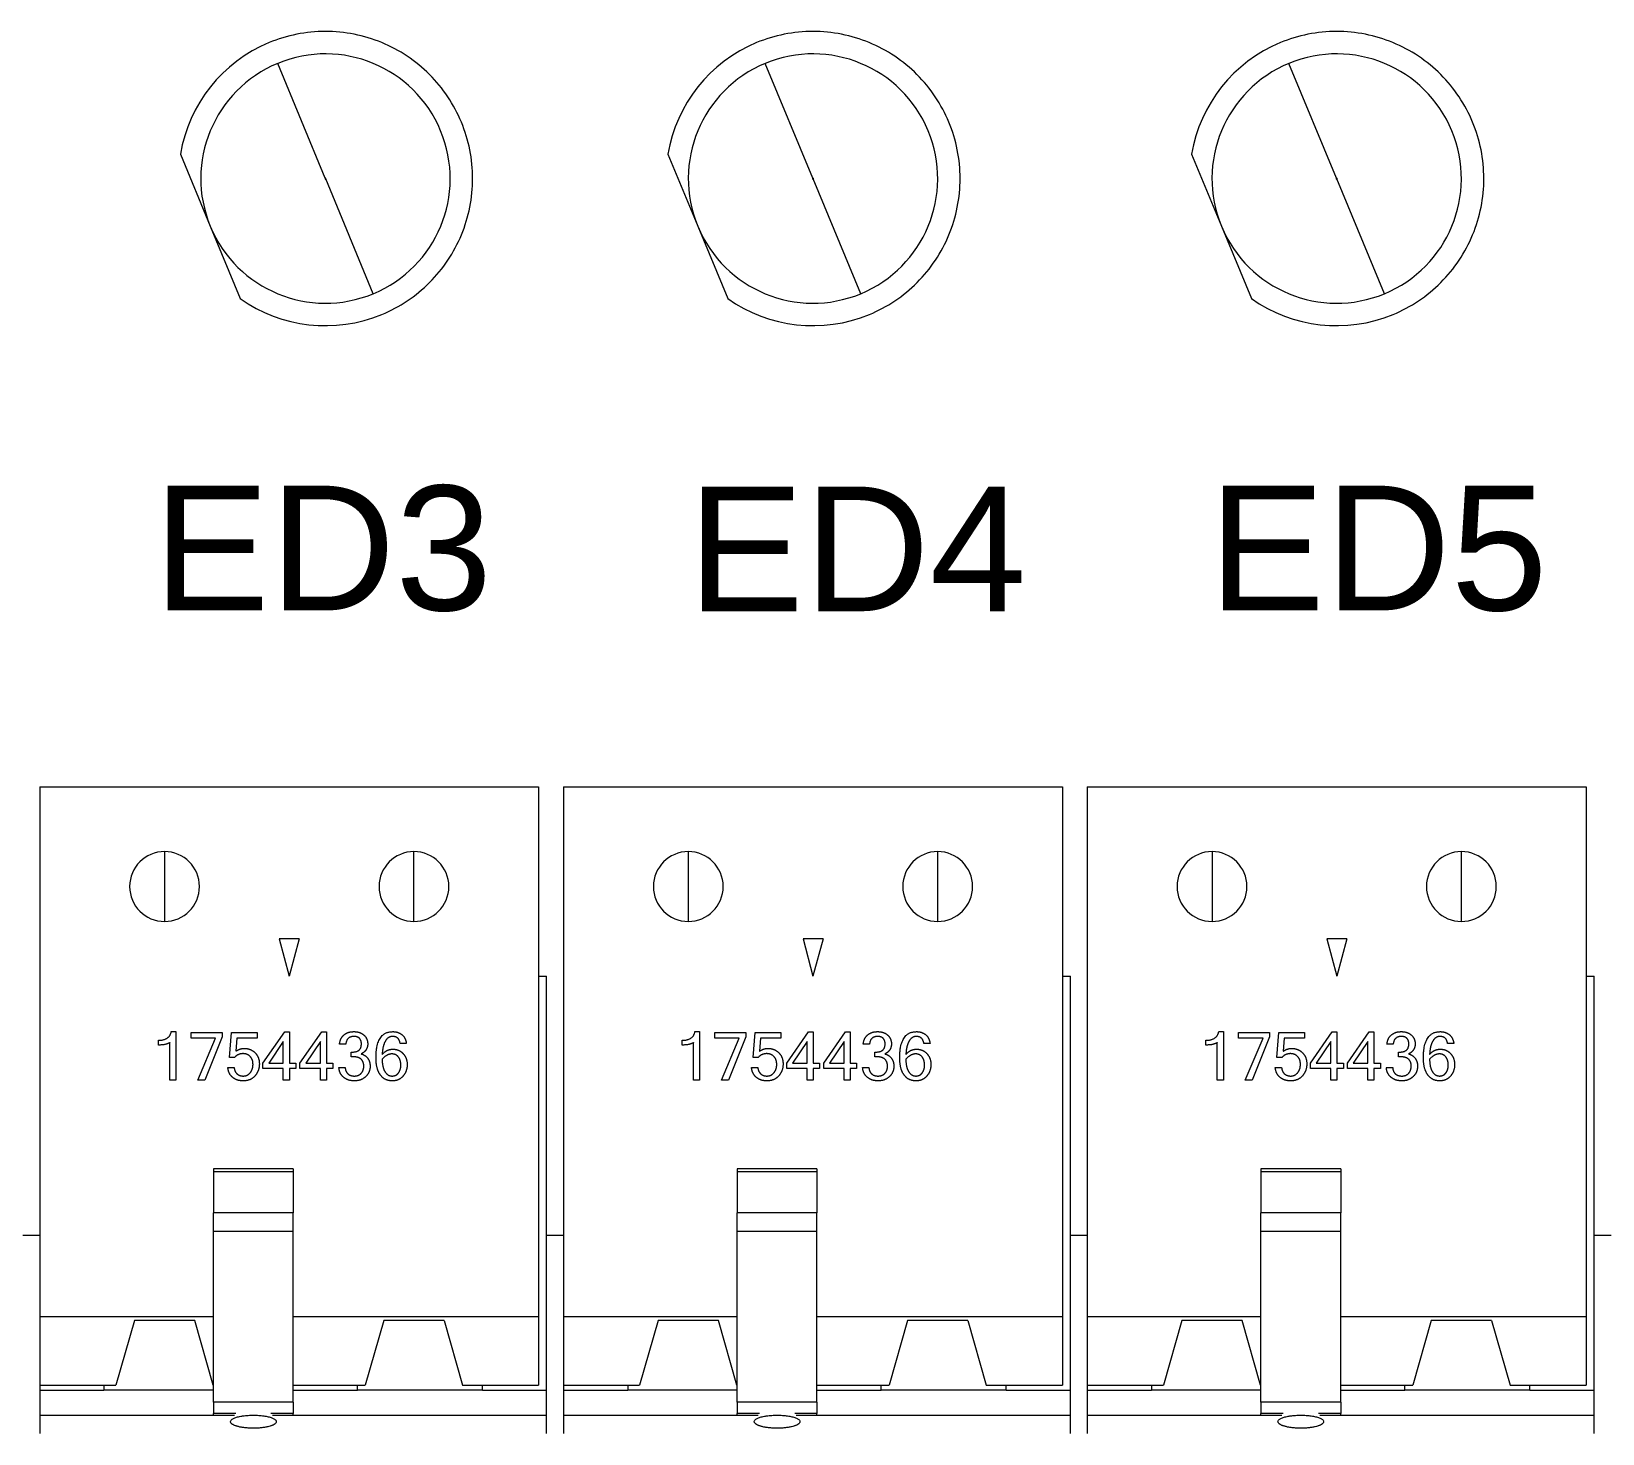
# Model space of a CAD drawing. Header units: millimetres. Extents: x -118 to 1430, y 370 to 641.
# Drawn here: x 1323.87 to 1355.37, y 463 to 491.12 of the extents above; entities that cross this region are included whole.
import ezdxf

# ---------------------------------------------------------------- set-up
doc = ezdxf.new("R2010")
doc.units = ezdxf.units.MM
doc.layers.add('TANGENT EDGES', color=7, linetype='Continuous', lineweight=0)
doc.layers.add('VISIBLE', color=7, linetype='Continuous', lineweight=0)
doc.styles.get("Standard").update_dxf_attribs({"font": 'arial.ttf'})

msp = doc.modelspace()

# ---------------------------------------------------------------- linework, layer by layer
at = {"layer": 'TANGENT EDGES'}
for p, q in [((1329.766, 488.177), (1328.812, 490.477)), ((1339.541, 488.177), (1338.587, 490.477)), ((1350.041, 488.177), (1349.087, 490.477)), ((1330.728, 485.858), (1329.774, 488.158)), ((1340.502, 485.858), (1339.548, 488.158)), ((1351.002, 485.858), (1350.048, 488.158)), ((1326.544, 474.67), (1326.544, 473.27)), ((1331.544, 473.27), (1331.544, 474.67)), ((1337.044, 474.67), (1337.044, 473.27)), ((1342.044, 473.27), (1342.044, 474.67)), ((1347.544, 474.67), (1347.544, 473.27)), ((1352.544, 473.27), (1352.544, 474.67)), ((1329.124, 468.246), (1327.524, 468.246)), ((1339.624, 468.246), (1338.024, 468.246)), ((1350.124, 468.246), (1348.524, 468.246)), ((1329.124, 467.425), (1327.524, 467.425)), ((1339.624, 467.425), (1338.024, 467.425)), ((1350.124, 467.425), (1348.524, 467.425)), ((1327.972, 463.402), (1327.524, 463.402)), ((1329.124, 463.402), (1328.677, 463.402)), ((1338.472, 463.402), (1338.024, 463.402)), ((1339.624, 463.402), (1339.177, 463.402)), ((1348.972, 463.402), (1348.524, 463.402)), ((1350.124, 463.402), (1349.677, 463.402))]:
    msp.add_line(p, q, dxfattribs=at)
for centre, radius, start, end in [((1329.77, 488.167), 0.01, 112.5227, 292.5227), ((1329.77, 488.167), 0.01, 292.5227, 112.5227), ((1339.544, 488.167), 0.01, 112.5227, 292.5227), ((1339.544, 488.167), 0.01, 292.5227, 112.5227), ((1350.044, 488.167), 0.01, 112.5227, 292.5227), ((1350.044, 488.167), 0.01, 292.5227, 112.5227), ((1326.544, 473.97), 0.7, 90, 270), ((1326.544, 473.97), 0.7, 270, 90), ((1331.544, 473.97), 0.7, 90, 270), ((1331.544, 473.97), 0.7, 270, 90), ((1337.044, 473.97), 0.7, 90, 270), ((1337.044, 473.97), 0.7, 270, 90), ((1342.044, 473.97), 0.7, 90, 270), ((1342.044, 473.97), 0.7, 270, 90), ((1347.544, 473.97), 0.7, 90, 270), ((1347.544, 473.97), 0.7, 270, 90), ((1352.544, 473.97), 0.7, 90, 270), ((1352.544, 473.97), 0.7, 270, 90)]:
    msp.add_arc(centre, radius, start, end, dxfattribs=at)
at = {"layer": 'VISIBLE'}
for p, q in [((1326.861, 488.656), (1327.461, 487.21)), ((1336.635, 488.656), (1337.235, 487.21)), ((1347.135, 488.656), (1347.735, 487.21)), ((1327.461, 487.21), (1328.061, 485.763)), ((1337.235, 487.21), (1337.835, 485.763)), ((1347.735, 487.21), (1348.335, 485.763)), ((1324.044, 475.97), (1324.044, 466.97)), ((1324.044, 475.97), (1334.044, 475.97)), ((1334.044, 475.97), (1334.044, 466.97)), ((1334.544, 475.97), (1334.544, 466.97)), ((1334.544, 475.97), (1344.544, 475.97)), ((1344.544, 475.97), (1344.544, 466.97)), ((1345.044, 475.97), (1345.044, 466.97)), ((1345.044, 475.97), (1355.044, 475.97)), ((1355.044, 475.97), (1355.044, 466.97)), ((1329.245, 472.92), (1328.844, 472.92)), ((1328.844, 472.92), (1329.044, 472.17)), ((1329.245, 472.92), (1329.044, 472.17)), ((1339.745, 472.92), (1339.344, 472.92)), ((1339.344, 472.92), (1339.544, 472.17)), ((1339.745, 472.92), (1339.544, 472.17)), ((1350.245, 472.92), (1349.844, 472.92)), ((1349.844, 472.92), (1350.044, 472.17)), ((1350.245, 472.92), (1350.044, 472.17)), ((1334.044, 472.17), (1334.204, 472.17)), ((1334.204, 463.87), (1334.204, 472.17)), ((1344.544, 472.17), (1344.704, 472.17)), ((1344.704, 463.87), (1344.704, 472.17)), ((1355.044, 472.17), (1355.204, 472.17)), ((1355.204, 463.87), (1355.204, 472.17)), ((1326.678, 471.06), (1326.772, 471.06)), ((1326.772, 471.06), (1326.772, 470.09)), ((1327.078, 470.931), (1327.078, 471.044)), ((1327.078, 471.044), (1327.696, 471.044)), ((1327.567, 470.931), (1327.078, 470.931)), ((1327.211, 470.09), (1327.567, 470.931)), ((1327.696, 470.958), (1327.349, 470.09)), ((1327.696, 471.044), (1327.696, 470.958)), ((1327.846, 470.54), (1327.887, 471.044)), ((1327.887, 471.044), (1328.398, 471.044)), ((1327.992, 470.931), (1327.971, 470.666)), ((1328.398, 470.931), (1327.992, 470.931)), ((1328.398, 471.044), (1328.398, 470.931)), ((1328.517, 470.426), (1328.952, 471.056)), ((1328.952, 471.056), (1329.048, 471.056)), ((1329.048, 471.056), (1329.048, 470.426)), ((1329.259, 470.426), (1329.694, 471.056)), ((1329.694, 471.056), (1329.79, 471.056)), ((1329.79, 471.056), (1329.79, 470.426)), ((1337.178, 471.06), (1337.272, 471.06)), ((1337.272, 471.06), (1337.272, 470.09)), ((1337.578, 470.931), (1337.578, 471.044)), ((1337.578, 471.044), (1338.196, 471.044)), ((1338.067, 470.931), (1337.578, 470.931)), ((1337.711, 470.09), (1338.067, 470.931)), ((1338.196, 470.958), (1337.849, 470.09)), ((1338.196, 471.044), (1338.196, 470.958)), ((1338.346, 470.54), (1338.387, 471.044)), ((1338.387, 471.044), (1338.898, 471.044)), ((1338.492, 470.931), (1338.471, 470.666)), ((1338.898, 470.931), (1338.492, 470.931)), ((1338.898, 471.044), (1338.898, 470.931)), ((1339.017, 470.426), (1339.452, 471.056)), ((1339.452, 471.056), (1339.548, 471.056)), ((1339.548, 471.056), (1339.548, 470.426)), ((1339.759, 470.426), (1340.194, 471.056)), ((1340.194, 471.056), (1340.29, 471.056)), ((1340.29, 471.056), (1340.29, 470.426)), ((1347.678, 471.06), (1347.772, 471.06)), ((1347.772, 471.06), (1347.772, 470.09)), ((1348.078, 470.931), (1348.078, 471.044)), ((1348.078, 471.044), (1348.696, 471.044)), ((1348.567, 470.931), (1348.078, 470.931)), ((1348.211, 470.09), (1348.567, 470.931)), ((1348.696, 470.958), (1348.349, 470.09)), ((1348.696, 471.044), (1348.696, 470.958)), ((1348.846, 470.54), (1348.887, 471.044)), ((1348.887, 471.044), (1349.398, 471.044)), ((1348.992, 470.931), (1348.971, 470.666)), ((1349.398, 470.931), (1348.992, 470.931)), ((1349.398, 471.044), (1349.398, 470.931)), ((1349.517, 470.426), (1349.952, 471.056)), ((1349.952, 471.056), (1350.048, 471.056)), ((1350.048, 471.056), (1350.048, 470.426)), ((1350.259, 470.426), (1350.694, 471.056)), ((1350.694, 471.056), (1350.79, 471.056)), ((1350.79, 471.056), (1350.79, 470.426)), ((1326.42, 470.791), (1326.42, 470.887)), ((1326.65, 470.09), (1326.65, 470.841)), ((1328.925, 470.863), (1328.632, 470.426)), ((1328.925, 470.426), (1328.925, 470.863)), ((1329.667, 470.863), (1329.374, 470.426)), ((1329.667, 470.426), (1329.667, 470.863)), ((1330.178, 470.812), (1330.052, 470.812)), ((1330.284, 470.555), (1330.284, 470.651)), ((1330.284, 470.651), (1330.311, 470.651)), ((1331.392, 470.823), (1331.266, 470.823)), ((1336.92, 470.791), (1336.92, 470.887)), ((1337.15, 470.09), (1337.15, 470.841)), ((1339.425, 470.863), (1339.132, 470.426)), ((1339.425, 470.426), (1339.425, 470.863)), ((1340.167, 470.863), (1339.874, 470.426)), ((1340.167, 470.426), (1340.167, 470.863)), ((1340.678, 470.812), (1340.552, 470.812)), ((1340.784, 470.555), (1340.784, 470.651)), ((1340.784, 470.651), (1340.811, 470.651)), ((1341.892, 470.823), (1341.766, 470.823)), ((1347.42, 470.791), (1347.42, 470.887)), ((1347.65, 470.09), (1347.65, 470.841)), ((1349.925, 470.863), (1349.632, 470.426)), ((1349.925, 470.426), (1349.925, 470.863)), ((1350.667, 470.863), (1350.374, 470.426)), ((1350.667, 470.426), (1350.667, 470.863)), ((1351.178, 470.812), (1351.052, 470.812)), ((1351.284, 470.555), (1351.284, 470.651)), ((1351.284, 470.651), (1351.311, 470.651)), ((1352.392, 470.823), (1352.266, 470.823)), ((1327.812, 470.34), (1327.939, 470.34)), ((1327.943, 470.54), (1327.846, 470.54)), ((1328.517, 470.318), (1328.517, 470.426)), ((1328.925, 470.318), (1328.517, 470.318)), ((1328.632, 470.426), (1328.925, 470.426)), ((1328.925, 470.09), (1328.925, 470.318)), ((1329.048, 470.426), (1329.177, 470.426)), ((1329.048, 470.318), (1329.048, 470.09)), ((1329.177, 470.318), (1329.048, 470.318)), ((1329.177, 470.426), (1329.177, 470.318)), ((1329.259, 470.318), (1329.259, 470.426)), ((1329.667, 470.318), (1329.259, 470.318)), ((1329.374, 470.426), (1329.667, 470.426)), ((1329.667, 470.09), (1329.667, 470.318)), ((1329.79, 470.426), (1329.919, 470.426)), ((1329.919, 470.318), (1329.79, 470.318)), ((1329.79, 470.318), (1329.79, 470.09)), ((1329.919, 470.426), (1329.919, 470.318)), ((1330.039, 470.342), (1330.166, 470.342)), ((1330.33, 470.555), (1330.284, 470.555)), ((1338.312, 470.34), (1338.439, 470.34)), ((1338.443, 470.54), (1338.346, 470.54)), ((1339.017, 470.318), (1339.017, 470.426)), ((1339.425, 470.318), (1339.017, 470.318)), ((1339.132, 470.426), (1339.425, 470.426)), ((1339.425, 470.09), (1339.425, 470.318)), ((1339.548, 470.426), (1339.677, 470.426)), ((1339.548, 470.318), (1339.548, 470.09)), ((1339.677, 470.318), (1339.548, 470.318)), ((1339.677, 470.426), (1339.677, 470.318)), ((1339.759, 470.318), (1339.759, 470.426)), ((1340.167, 470.318), (1339.759, 470.318)), ((1339.874, 470.426), (1340.167, 470.426)), ((1340.167, 470.09), (1340.167, 470.318)), ((1340.29, 470.426), (1340.419, 470.426)), ((1340.419, 470.318), (1340.29, 470.318)), ((1340.29, 470.318), (1340.29, 470.09)), ((1340.419, 470.426), (1340.419, 470.318)), ((1340.539, 470.342), (1340.666, 470.342)), ((1340.83, 470.555), (1340.784, 470.555)), ((1348.812, 470.34), (1348.939, 470.34)), ((1348.943, 470.54), (1348.846, 470.54)), ((1349.517, 470.318), (1349.517, 470.426)), ((1349.925, 470.318), (1349.517, 470.318)), ((1349.632, 470.426), (1349.925, 470.426)), ((1349.925, 470.09), (1349.925, 470.318)), ((1350.048, 470.426), (1350.177, 470.426)), ((1350.048, 470.318), (1350.048, 470.09)), ((1350.177, 470.318), (1350.048, 470.318)), ((1350.177, 470.426), (1350.177, 470.318)), ((1350.259, 470.318), (1350.259, 470.426)), ((1350.667, 470.318), (1350.259, 470.318)), ((1350.374, 470.426), (1350.667, 470.426)), ((1350.667, 470.09), (1350.667, 470.318)), ((1350.79, 470.426), (1350.919, 470.426)), ((1350.919, 470.318), (1350.79, 470.318)), ((1350.79, 470.318), (1350.79, 470.09)), ((1350.919, 470.426), (1350.919, 470.318)), ((1351.039, 470.342), (1351.166, 470.342)), ((1351.33, 470.555), (1351.284, 470.555)), ((1326.772, 470.09), (1326.65, 470.09)), ((1327.349, 470.09), (1327.211, 470.09)), ((1329.048, 470.09), (1328.925, 470.09)), ((1329.79, 470.09), (1329.667, 470.09)), ((1337.272, 470.09), (1337.15, 470.09)), ((1337.849, 470.09), (1337.711, 470.09)), ((1339.548, 470.09), (1339.425, 470.09)), ((1340.29, 470.09), (1340.167, 470.09)), ((1347.772, 470.09), (1347.65, 470.09)), ((1348.349, 470.09), (1348.211, 470.09)), ((1350.048, 470.09), (1349.925, 470.09)), ((1350.79, 470.09), (1350.667, 470.09)), ((1329.124, 468.31), (1327.524, 468.31)), ((1327.524, 468.31), (1327.524, 468.246)), ((1327.524, 468.246), (1327.524, 467.425)), ((1329.124, 468.31), (1329.124, 468.246)), ((1329.124, 468.246), (1329.124, 467.425)), ((1339.624, 468.31), (1338.024, 468.31)), ((1338.024, 468.31), (1338.024, 468.246)), ((1338.024, 468.246), (1338.024, 467.425)), ((1339.624, 468.31), (1339.624, 468.246)), ((1339.624, 468.246), (1339.624, 467.425)), ((1350.124, 468.31), (1348.524, 468.31)), ((1348.524, 468.31), (1348.524, 468.246)), ((1348.524, 468.246), (1348.524, 467.425)), ((1350.124, 468.31), (1350.124, 468.246)), ((1350.124, 468.246), (1350.124, 467.425)), ((1327.524, 467.055), (1327.524, 467.425)), ((1329.124, 467.055), (1329.124, 467.425)), ((1338.024, 467.055), (1338.024, 467.425)), ((1339.624, 467.055), (1339.624, 467.425)), ((1348.524, 467.055), (1348.524, 467.425)), ((1350.124, 467.055), (1350.124, 467.425)), ((1324.044, 466.97), (1323.704, 466.97)), ((1324.044, 466.97), (1324.044, 465.344)), ((1329.124, 467.055), (1327.524, 467.055)), ((1327.524, 463.627), (1327.524, 467.055)), ((1329.124, 463.627), (1329.124, 467.055)), ((1334.044, 466.97), (1334.044, 465.344)), ((1334.544, 466.97), (1334.204, 466.97)), ((1334.544, 466.97), (1334.544, 465.344)), ((1339.624, 467.055), (1338.024, 467.055)), ((1338.024, 463.627), (1338.024, 467.055)), ((1339.624, 463.627), (1339.624, 467.055)), ((1344.544, 466.97), (1344.544, 465.344)), ((1345.044, 466.97), (1344.704, 466.97)), ((1345.044, 466.97), (1345.044, 465.344)), ((1350.124, 467.055), (1348.524, 467.055)), ((1348.524, 463.627), (1348.524, 467.055)), ((1350.124, 463.627), (1350.124, 467.055)), ((1355.044, 466.97), (1355.044, 465.344)), ((1355.544, 466.97), (1355.204, 466.97)), ((1327.524, 465.344), (1324.044, 465.344)), ((1324.044, 465.344), (1324.044, 463.97)), ((1325.939, 465.27), (1325.569, 463.97)), ((1327.149, 465.27), (1325.939, 465.27)), ((1327.519, 463.97), (1327.149, 465.27)), ((1334.044, 465.344), (1329.124, 465.344)), ((1330.939, 465.27), (1330.569, 463.97)), ((1332.149, 465.27), (1330.939, 465.27)), ((1332.149, 465.27), (1332.519, 463.97)), ((1334.044, 465.344), (1334.044, 463.97)), ((1338.024, 465.344), (1334.544, 465.344)), ((1334.544, 465.344), (1334.544, 463.97)), ((1336.439, 465.27), (1336.069, 463.97)), ((1337.649, 465.27), (1336.439, 465.27)), ((1338.019, 463.97), (1337.649, 465.27)), ((1344.544, 465.344), (1339.624, 465.344)), ((1341.439, 465.27), (1341.069, 463.97)), ((1342.649, 465.27), (1341.439, 465.27)), ((1342.649, 465.27), (1343.019, 463.97)), ((1344.544, 465.344), (1344.544, 463.97)), ((1348.524, 465.344), (1345.044, 465.344)), ((1345.044, 465.344), (1345.044, 463.97)), ((1346.939, 465.27), (1346.569, 463.97)), ((1348.149, 465.27), (1346.939, 465.27)), ((1348.519, 463.97), (1348.149, 465.27)), ((1355.044, 465.344), (1350.124, 465.344)), ((1351.939, 465.27), (1351.569, 463.97)), ((1353.149, 465.27), (1351.939, 465.27)), ((1353.149, 465.27), (1353.519, 463.97)), ((1355.044, 465.344), (1355.044, 463.97)), ((1324.044, 463.97), (1325.569, 463.97)), ((1324.044, 463.97), (1324.044, 463.87)), ((1324.044, 463.87), (1324.044, 463.37)), ((1324.044, 463.87), (1325.329, 463.87)), ((1325.329, 463.97), (1325.329, 463.87)), ((1327.524, 463.87), (1325.329, 463.87)), ((1327.519, 463.97), (1327.524, 463.97)), ((1329.124, 463.97), (1330.569, 463.97)), ((1329.124, 463.87), (1330.409, 463.87)), ((1330.409, 463.87), (1330.409, 463.97)), ((1332.919, 463.87), (1330.409, 463.87)), ((1332.519, 463.97), (1334.044, 463.97)), ((1332.919, 463.87), (1332.919, 463.97)), ((1332.919, 463.87), (1334.204, 463.87)), ((1334.204, 463.37), (1334.204, 463.87)), ((1334.544, 463.97), (1336.069, 463.97)), ((1334.544, 463.97), (1334.544, 463.87)), ((1334.544, 463.87), (1334.544, 463.37)), ((1334.544, 463.87), (1335.829, 463.87)), ((1335.829, 463.97), (1335.829, 463.87)), ((1338.024, 463.87), (1335.829, 463.87)), ((1338.019, 463.97), (1338.024, 463.97)), ((1339.624, 463.97), (1341.069, 463.97)), ((1339.624, 463.87), (1340.909, 463.87)), ((1340.909, 463.87), (1340.909, 463.97)), ((1343.419, 463.87), (1340.909, 463.87)), ((1343.019, 463.97), (1344.544, 463.97)), ((1343.419, 463.87), (1343.419, 463.97)), ((1343.419, 463.87), (1344.704, 463.87)), ((1344.704, 463.37), (1344.704, 463.87)), ((1345.044, 463.97), (1346.569, 463.97)), ((1345.044, 463.97), (1345.044, 463.87)), ((1345.044, 463.87), (1345.044, 463.37)), ((1345.044, 463.87), (1346.329, 463.87)), ((1346.329, 463.97), (1346.329, 463.87)), ((1348.524, 463.87), (1346.329, 463.87)), ((1348.519, 463.97), (1348.524, 463.97)), ((1350.124, 463.97), (1351.569, 463.97)), ((1350.124, 463.87), (1351.409, 463.87)), ((1351.409, 463.87), (1351.409, 463.97)), ((1353.919, 463.87), (1351.409, 463.87)), ((1353.519, 463.97), (1355.044, 463.97)), ((1353.919, 463.87), (1353.919, 463.97)), ((1353.919, 463.87), (1355.204, 463.87)), ((1355.204, 463.37), (1355.204, 463.87)), ((1324.044, 463.37), (1327.943, 463.37)), ((1324.044, 463.37), (1324.044, 463)), ((1329.124, 463.627), (1327.524, 463.627)), ((1327.524, 463.627), (1327.524, 463.402)), ((1327.524, 463.37), (1327.524, 463.402)), ((1328.706, 463.37), (1334.204, 463.37)), ((1329.124, 463.627), (1329.124, 463.402)), ((1329.124, 463.37), (1329.124, 463.402)), ((1334.204, 463), (1334.204, 463.37)), ((1334.544, 463.37), (1338.443, 463.37)), ((1334.544, 463.37), (1334.544, 463)), ((1339.624, 463.627), (1338.024, 463.627)), ((1338.024, 463.627), (1338.024, 463.402)), ((1338.024, 463.37), (1338.024, 463.402)), ((1339.206, 463.37), (1344.704, 463.37)), ((1339.624, 463.627), (1339.624, 463.402)), ((1339.624, 463.37), (1339.624, 463.402)), ((1344.704, 463), (1344.704, 463.37)), ((1345.044, 463.37), (1348.943, 463.37)), ((1345.044, 463.37), (1345.044, 463)), ((1350.124, 463.627), (1348.524, 463.627)), ((1348.524, 463.627), (1348.524, 463.402)), ((1348.524, 463.37), (1348.524, 463.402)), ((1349.706, 463.37), (1355.204, 463.37)), ((1350.124, 463.627), (1350.124, 463.402)), ((1350.124, 463.37), (1350.124, 463.402)), ((1355.204, 463), (1355.204, 463.37))]:
    msp.add_line(p, q, dxfattribs=at)
for centre, radius, start, end in [((1329.77, 488.167), 2.95, 90.0227, 101.2727), ((1329.77, 488.167), 2.95, 78.7727, 90.0227), ((1339.544, 488.167), 2.95, 90.0227, 101.2727), ((1339.544, 488.167), 2.95, 78.7727, 90.0227), ((1350.044, 488.167), 2.95, 90.0227, 101.2727), ((1350.044, 488.167), 2.95, 78.7727, 90.0227), ((1329.77, 488.167), 2.95, 112.5227, 170.4589), ((1329.77, 488.167), 2.95, 101.2727, 112.5227), ((1329.77, 488.167), 2.95, 56.2727, 78.7727), ((1339.544, 488.167), 2.95, 112.5227, 170.4589), ((1339.544, 488.167), 2.95, 101.2727, 112.5227), ((1339.544, 488.167), 2.95, 56.2727, 78.7727), ((1350.044, 488.167), 2.95, 112.5227, 170.4589), ((1350.044, 488.167), 2.95, 101.2727, 112.5227), ((1350.044, 488.167), 2.95, 56.2727, 78.7727), ((1329.77, 488.167), 2.5, 112.5227, 292.5227), ((1329.77, 488.167), 2.5, 292.5227, 112.5227), ((1329.77, 488.167), 2.95, 45.0227, 56.2727), ((1339.544, 488.167), 2.5, 112.5227, 292.5227), ((1339.544, 488.167), 2.5, 292.5227, 112.5227), ((1339.544, 488.167), 2.95, 45.0227, 56.2727), ((1350.044, 488.167), 2.5, 112.5227, 292.5227), ((1350.044, 488.167), 2.5, 292.5227, 112.5227), ((1350.044, 488.167), 2.95, 45.0227, 56.2727), ((1329.77, 488.167), 2.95, 33.7727, 45.0227), ((1339.544, 488.167), 2.95, 33.7727, 45.0227), ((1350.044, 488.167), 2.95, 33.7727, 45.0227), ((1329.77, 488.167), 2.95, 11.2727, 33.7727), ((1339.544, 488.167), 2.95, 11.2727, 33.7727), ((1350.044, 488.167), 2.95, 11.2727, 33.7727), ((1329.77, 488.167), 2.95, 0.0227, 11.2727), ((1339.544, 488.167), 2.95, 0.0227, 11.2727), ((1350.044, 488.167), 2.95, 0.0227, 11.2727), ((1329.77, 488.167), 2.95, 348.7727, 0.0227), ((1339.544, 488.167), 2.95, 348.7727, 0.0227), ((1350.044, 488.167), 2.95, 348.7727, 0.0227), ((1329.77, 488.167), 2.95, 326.2727, 348.7727), ((1339.544, 488.167), 2.95, 326.2727, 348.7727), ((1350.044, 488.167), 2.95, 326.2727, 348.7727), ((1329.77, 488.167), 2.95, 315.0227, 326.2727), ((1339.544, 488.167), 2.95, 315.0227, 326.2727), ((1350.044, 488.167), 2.95, 315.0227, 326.2727), ((1329.77, 488.167), 2.95, 303.7727, 315.0227), ((1339.544, 488.167), 2.95, 303.7727, 315.0227), ((1350.044, 488.167), 2.95, 303.7727, 315.0227), ((1329.77, 488.167), 2.95, 234.5865, 292.5227), ((1339.544, 488.167), 2.95, 234.5865, 292.5227), ((1350.044, 488.167), 2.95, 234.5865, 292.5227), ((1329.77, 488.167), 2.95, 292.5227, 303.7727), ((1339.544, 488.167), 2.95, 292.5227, 303.7727), ((1350.044, 488.167), 2.95, 292.5227, 303.7727)]:
    msp.add_arc(centre, radius, start, end, dxfattribs=at)
for points in [[(1326.42, 470.887), (1326.645, 470.887), (1326.678, 471.06)], [(1330.052, 470.812), (1330.065, 470.933), (1330.144, 470.997)], [(1330.144, 470.997), (1330.223, 471.06), (1330.338, 471.06)], [(1330.341, 470.964), (1330.195, 470.964), (1330.178, 470.812)], [(1330.338, 471.06), (1330.466, 471.06), (1330.541, 470.991)], [(1330.451, 470.926), (1330.412, 470.964), (1330.341, 470.964)], [(1330.49, 470.815), (1330.49, 470.887), (1330.451, 470.926)], [(1330.541, 470.991), (1330.617, 470.922), (1330.617, 470.812)], [(1330.783, 470.536), (1330.783, 471.06), (1331.12, 471.06)], [(1331.113, 470.964), (1331.025, 470.964), (1330.971, 470.871)], [(1331.266, 470.823), (1331.249, 470.964), (1331.113, 470.964)], [(1331.12, 471.06), (1331.227, 471.06), (1331.301, 471)], [(1331.301, 471), (1331.376, 470.941), (1331.392, 470.823)], [(1336.92, 470.887), (1337.145, 470.887), (1337.178, 471.06)], [(1340.552, 470.812), (1340.565, 470.933), (1340.644, 470.997)], [(1340.644, 470.997), (1340.723, 471.06), (1340.838, 471.06)], [(1340.841, 470.964), (1340.695, 470.964), (1340.678, 470.812)], [(1340.838, 471.06), (1340.966, 471.06), (1341.041, 470.991)], [(1340.951, 470.926), (1340.912, 470.964), (1340.841, 470.964)], [(1340.99, 470.815), (1340.99, 470.887), (1340.951, 470.926)], [(1341.041, 470.991), (1341.117, 470.922), (1341.117, 470.812)], [(1341.283, 470.536), (1341.283, 471.06), (1341.62, 471.06)], [(1341.613, 470.964), (1341.525, 470.964), (1341.471, 470.871)], [(1341.766, 470.823), (1341.749, 470.964), (1341.613, 470.964)], [(1341.62, 471.06), (1341.727, 471.06), (1341.801, 471)], [(1341.801, 471), (1341.876, 470.941), (1341.892, 470.823)], [(1347.42, 470.887), (1347.645, 470.887), (1347.678, 471.06)], [(1351.052, 470.812), (1351.065, 470.933), (1351.144, 470.997)], [(1351.144, 470.997), (1351.223, 471.06), (1351.338, 471.06)], [(1351.341, 470.964), (1351.195, 470.964), (1351.178, 470.812)], [(1351.338, 471.06), (1351.466, 471.06), (1351.541, 470.991)], [(1351.451, 470.926), (1351.412, 470.964), (1351.341, 470.964)], [(1351.49, 470.815), (1351.49, 470.887), (1351.451, 470.926)], [(1351.541, 470.991), (1351.617, 470.922), (1351.617, 470.812)], [(1351.783, 470.536), (1351.783, 471.06), (1352.12, 471.06)], [(1352.113, 470.964), (1352.025, 470.964), (1351.971, 470.871)], [(1352.266, 470.823), (1352.249, 470.964), (1352.113, 470.964)], [(1352.12, 471.06), (1352.227, 471.06), (1352.301, 471)], [(1352.301, 471), (1352.376, 470.941), (1352.392, 470.823)], [(1326.65, 470.841), (1326.576, 470.791), (1326.42, 470.791)], [(1328.116, 470.619), (1328.014, 470.619), (1327.943, 470.54)], [(1327.971, 470.666), (1328.041, 470.723), (1328.148, 470.723)], [(1328.261, 470.561), (1328.205, 470.619), (1328.116, 470.619)], [(1328.148, 470.723), (1328.267, 470.723), (1328.356, 470.639)], [(1328.356, 470.639), (1328.444, 470.554), (1328.444, 470.414)], [(1330.311, 470.651), (1330.49, 470.651), (1330.49, 470.815)], [(1330.584, 470.697), (1330.551, 470.642), (1330.483, 470.614)], [(1330.483, 470.614), (1330.571, 470.591), (1330.618, 470.525)], [(1330.617, 470.812), (1330.617, 470.751), (1330.584, 470.697)], [(1331.103, 470.613), (1331.002, 470.613), (1330.906, 470.51)], [(1330.971, 470.871), (1330.916, 470.779), (1330.907, 470.605)], [(1330.907, 470.605), (1331.001, 470.708), (1331.123, 470.708)], [(1331.233, 470.551), (1331.184, 470.613), (1331.103, 470.613)], [(1331.123, 470.708), (1331.244, 470.708), (1331.326, 470.621)], [(1331.326, 470.621), (1331.408, 470.534), (1331.408, 470.4)], [(1337.15, 470.841), (1337.076, 470.791), (1336.92, 470.791)], [(1338.616, 470.619), (1338.514, 470.619), (1338.443, 470.54)], [(1338.471, 470.666), (1338.541, 470.723), (1338.648, 470.723)], [(1338.761, 470.561), (1338.705, 470.619), (1338.616, 470.619)], [(1338.648, 470.723), (1338.767, 470.723), (1338.856, 470.639)], [(1338.856, 470.639), (1338.944, 470.554), (1338.944, 470.414)], [(1340.811, 470.651), (1340.99, 470.651), (1340.99, 470.815)], [(1341.084, 470.697), (1341.051, 470.642), (1340.983, 470.614)], [(1340.983, 470.614), (1341.071, 470.591), (1341.118, 470.525)], [(1341.117, 470.812), (1341.117, 470.751), (1341.084, 470.697)], [(1341.603, 470.613), (1341.502, 470.613), (1341.406, 470.51)], [(1341.471, 470.871), (1341.416, 470.779), (1341.407, 470.605)], [(1341.407, 470.605), (1341.501, 470.708), (1341.623, 470.708)], [(1341.733, 470.551), (1341.684, 470.613), (1341.603, 470.613)], [(1341.623, 470.708), (1341.744, 470.708), (1341.826, 470.621)], [(1341.826, 470.621), (1341.908, 470.534), (1341.908, 470.4)], [(1347.65, 470.841), (1347.576, 470.791), (1347.42, 470.791)], [(1349.116, 470.619), (1349.014, 470.619), (1348.943, 470.54)], [(1348.971, 470.666), (1349.041, 470.723), (1349.148, 470.723)], [(1349.261, 470.561), (1349.205, 470.619), (1349.116, 470.619)], [(1349.148, 470.723), (1349.267, 470.723), (1349.356, 470.639)], [(1349.356, 470.639), (1349.444, 470.554), (1349.444, 470.414)], [(1351.311, 470.651), (1351.49, 470.651), (1351.49, 470.815)], [(1351.584, 470.697), (1351.551, 470.642), (1351.483, 470.614)], [(1351.483, 470.614), (1351.571, 470.591), (1351.618, 470.525)], [(1351.617, 470.812), (1351.617, 470.751), (1351.584, 470.697)], [(1352.103, 470.613), (1352.002, 470.613), (1351.906, 470.51)], [(1351.971, 470.871), (1351.916, 470.779), (1351.907, 470.605)], [(1351.907, 470.605), (1352.001, 470.708), (1352.123, 470.708)], [(1352.233, 470.551), (1352.184, 470.613), (1352.103, 470.613)], [(1352.123, 470.708), (1352.244, 470.708), (1352.326, 470.621)], [(1352.326, 470.621), (1352.408, 470.534), (1352.408, 470.4)], [(1327.912, 470.14), (1327.826, 470.207), (1327.812, 470.34)], [(1327.939, 470.34), (1327.949, 470.254), (1327.999, 470.212)], [(1328.317, 470.403), (1328.317, 470.503), (1328.261, 470.561)], [(1328.262, 470.237), (1328.317, 470.304), (1328.317, 470.403)], [(1328.444, 470.414), (1328.444, 470.267), (1328.355, 470.17)], [(1330.131, 470.147), (1330.046, 470.22), (1330.039, 470.342)], [(1330.166, 470.342), (1330.166, 470.271), (1330.214, 470.22)], [(1330.485, 470.507), (1330.432, 470.555), (1330.33, 470.555)], [(1330.538, 470.368), (1330.538, 470.458), (1330.485, 470.507)], [(1330.487, 470.225), (1330.538, 470.281), (1330.538, 470.368)], [(1330.665, 470.371), (1330.665, 470.239), (1330.575, 470.156)], [(1330.618, 470.525), (1330.665, 470.459), (1330.665, 470.371)], [(1330.869, 470.193), (1330.783, 470.312), (1330.783, 470.536)], [(1330.906, 470.51), (1330.908, 470.345), (1330.962, 470.258)], [(1331.281, 470.392), (1331.281, 470.489), (1331.233, 470.551)], [(1331.234, 470.233), (1331.281, 470.297), (1331.281, 470.392)], [(1331.408, 470.4), (1331.408, 470.264), (1331.326, 470.169)], [(1338.412, 470.14), (1338.326, 470.207), (1338.312, 470.34)], [(1338.439, 470.34), (1338.449, 470.254), (1338.499, 470.212)], [(1338.817, 470.403), (1338.817, 470.503), (1338.761, 470.561)], [(1338.762, 470.237), (1338.817, 470.304), (1338.817, 470.403)], [(1338.944, 470.414), (1338.944, 470.267), (1338.855, 470.17)], [(1340.631, 470.147), (1340.546, 470.22), (1340.539, 470.342)], [(1340.666, 470.342), (1340.666, 470.271), (1340.714, 470.22)], [(1340.985, 470.507), (1340.932, 470.555), (1340.83, 470.555)], [(1341.038, 470.368), (1341.038, 470.458), (1340.985, 470.507)], [(1340.987, 470.225), (1341.038, 470.281), (1341.038, 470.368)], [(1341.165, 470.371), (1341.165, 470.239), (1341.075, 470.156)], [(1341.118, 470.525), (1341.165, 470.459), (1341.165, 470.371)], [(1341.369, 470.193), (1341.283, 470.312), (1341.283, 470.536)], [(1341.406, 470.51), (1341.408, 470.345), (1341.462, 470.258)], [(1341.781, 470.392), (1341.781, 470.489), (1341.733, 470.551)], [(1341.734, 470.233), (1341.781, 470.297), (1341.781, 470.392)], [(1341.908, 470.4), (1341.908, 470.264), (1341.826, 470.169)], [(1348.912, 470.14), (1348.826, 470.207), (1348.812, 470.34)], [(1348.939, 470.34), (1348.949, 470.254), (1348.999, 470.212)], [(1349.317, 470.403), (1349.317, 470.503), (1349.261, 470.561)], [(1349.262, 470.237), (1349.317, 470.304), (1349.317, 470.403)], [(1349.444, 470.414), (1349.444, 470.267), (1349.355, 470.17)], [(1351.131, 470.147), (1351.046, 470.22), (1351.039, 470.342)], [(1351.166, 470.342), (1351.166, 470.271), (1351.214, 470.22)], [(1351.485, 470.507), (1351.432, 470.555), (1351.33, 470.555)], [(1351.538, 470.368), (1351.538, 470.458), (1351.485, 470.507)], [(1351.487, 470.225), (1351.538, 470.281), (1351.538, 470.368)], [(1351.665, 470.371), (1351.665, 470.239), (1351.575, 470.156)], [(1351.618, 470.525), (1351.665, 470.459), (1351.665, 470.371)], [(1351.869, 470.193), (1351.783, 470.312), (1351.783, 470.536)], [(1351.906, 470.51), (1351.908, 470.345), (1351.962, 470.258)], [(1352.281, 470.392), (1352.281, 470.489), (1352.233, 470.551)], [(1352.234, 470.233), (1352.281, 470.297), (1352.281, 470.392)], [(1352.408, 470.4), (1352.408, 470.264), (1352.326, 470.169)], [(1328.119, 470.073), (1327.997, 470.073), (1327.912, 470.14)], [(1327.999, 470.212), (1328.049, 470.17), (1328.119, 470.17)], [(1328.119, 470.17), (1328.207, 470.17), (1328.262, 470.237)], [(1328.355, 470.17), (1328.266, 470.073), (1328.119, 470.073)], [(1330.35, 470.073), (1330.215, 470.073), (1330.131, 470.147)], [(1330.214, 470.22), (1330.262, 470.17), (1330.35, 470.17)], [(1330.35, 470.17), (1330.436, 470.17), (1330.487, 470.225)], [(1330.575, 470.156), (1330.484, 470.073), (1330.35, 470.073)], [(1331.109, 470.073), (1330.955, 470.073), (1330.869, 470.193)], [(1330.962, 470.258), (1331.016, 470.17), (1331.107, 470.17)], [(1331.107, 470.17), (1331.186, 470.17), (1331.234, 470.233)], [(1331.326, 470.169), (1331.245, 470.073), (1331.109, 470.073)], [(1338.619, 470.073), (1338.497, 470.073), (1338.412, 470.14)], [(1338.499, 470.212), (1338.549, 470.17), (1338.619, 470.17)], [(1338.619, 470.17), (1338.707, 470.17), (1338.762, 470.237)], [(1338.855, 470.17), (1338.766, 470.073), (1338.619, 470.073)], [(1340.85, 470.073), (1340.715, 470.073), (1340.631, 470.147)], [(1340.714, 470.22), (1340.762, 470.17), (1340.85, 470.17)], [(1340.85, 470.17), (1340.936, 470.17), (1340.987, 470.225)], [(1341.075, 470.156), (1340.984, 470.073), (1340.85, 470.073)], [(1341.609, 470.073), (1341.455, 470.073), (1341.369, 470.193)], [(1341.462, 470.258), (1341.516, 470.17), (1341.607, 470.17)], [(1341.607, 470.17), (1341.686, 470.17), (1341.734, 470.233)], [(1341.826, 470.169), (1341.745, 470.073), (1341.609, 470.073)], [(1349.119, 470.073), (1348.997, 470.073), (1348.912, 470.14)], [(1348.999, 470.212), (1349.049, 470.17), (1349.119, 470.17)], [(1349.119, 470.17), (1349.207, 470.17), (1349.262, 470.237)], [(1349.355, 470.17), (1349.266, 470.073), (1349.119, 470.073)], [(1351.35, 470.073), (1351.215, 470.073), (1351.131, 470.147)], [(1351.214, 470.22), (1351.262, 470.17), (1351.35, 470.17)], [(1351.35, 470.17), (1351.436, 470.17), (1351.487, 470.225)], [(1351.575, 470.156), (1351.484, 470.073), (1351.35, 470.073)], [(1352.109, 470.073), (1351.955, 470.073), (1351.869, 470.193)], [(1351.962, 470.258), (1352.016, 470.17), (1352.107, 470.17)], [(1352.107, 470.17), (1352.186, 470.17), (1352.234, 470.233)], [(1352.326, 470.169), (1352.245, 470.073), (1352.109, 470.073)]]:
    msp.add_open_spline(points, degree=2, dxfattribs=at)
for points, knots in [([(1327.87, 463.256), (1327.871, 463.257), (1327.871, 463.258), (1327.872, 463.259), (1327.875, 463.264), (1327.878, 463.269), (1327.883, 463.274), (1327.888, 463.279), (1327.894, 463.284), (1327.901, 463.289), (1327.908, 463.293), (1327.916, 463.298), (1327.925, 463.303), (1327.933, 463.307), (1327.943, 463.312), (1327.954, 463.316), (1327.964, 463.32), (1327.976, 463.324), (1327.988, 463.328), (1328, 463.332), (1328.013, 463.335), (1328.027, 463.338), (1328.041, 463.342), (1328.055, 463.345), (1328.07, 463.348), (1328.078, 463.349), (1328.085, 463.351), (1328.093, 463.352), (1328.101, 463.353), (1328.108, 463.354), (1328.117, 463.356), (1328.133, 463.358), (1328.149, 463.36), (1328.166, 463.362), (1328.174, 463.363), (1328.183, 463.364), (1328.192, 463.364), (1328.2, 463.365), (1328.209, 463.366), (1328.218, 463.366), (1328.235, 463.368), (1328.253, 463.368), (1328.271, 463.369), (1328.289, 463.37), (1328.307, 463.37), (1328.324, 463.37)], [2.2105486, 2.2105486, 2.2105486, 2.2105486, 2.2216247, 2.2216247, 2.2216247, 2.2759317, 2.2759317, 2.2759317, 2.3299268, 2.3299268, 2.3299268, 2.3840773, 2.3840773, 2.3840773, 2.4384124, 2.4384124, 2.4384124, 2.4925399, 2.4925399, 2.4925399, 2.5464815, 2.5464815, 2.5464815, 2.6005234, 2.6005234, 2.6005234, 2.6274693, 2.6274693, 2.6274693, 2.6544262, 2.6544262, 2.6544262, 2.70843, 2.70843, 2.70843, 2.7353823, 2.7353823, 2.7353823, 2.7623324, 2.7623324, 2.7623324, 2.816373, 2.816373, 2.816373, 2.8702953, 2.8702953, 2.8702953, 2.8702953]), ([(1328.324, 463.37), (1328.342, 463.37), (1328.36, 463.37), (1328.378, 463.369), (1328.396, 463.368), (1328.414, 463.368), (1328.432, 463.366), (1328.467, 463.364), (1328.5, 463.36), (1328.533, 463.356), (1328.565, 463.351), (1328.595, 463.345), (1328.622, 463.338), (1328.636, 463.335), (1328.649, 463.332), (1328.661, 463.328), (1328.673, 463.324), (1328.685, 463.32), (1328.695, 463.316), (1328.706, 463.312), (1328.716, 463.307), (1328.724, 463.303), (1328.733, 463.298), (1328.741, 463.294), (1328.748, 463.289), (1328.755, 463.284), (1328.761, 463.279), (1328.766, 463.274), (1328.771, 463.269), (1328.774, 463.264), (1328.777, 463.259), (1328.778, 463.258), (1328.778, 463.257), (1328.779, 463.256)], [0, 0, 0, 0, 0.054, 0.054, 0.054, 0.1081119, 0.1081119, 0.1081119, 0.2160335, 0.2160335, 0.2160335, 0.3239429, 0.3239429, 0.3239429, 0.3778641, 0.3778641, 0.3778641, 0.4319972, 0.4319972, 0.4319972, 0.4862463, 0.4862463, 0.4862463, 0.5402406, 0.5402406, 0.5402406, 0.5943776, 0.5943776, 0.5943776, 0.6487161, 0.6487161, 0.6487161, 0.6597773, 0.6597773, 0.6597773, 0.6597773]), ([(1338.37, 463.256), (1338.371, 463.257), (1338.371, 463.258), (1338.372, 463.259), (1338.375, 463.264), (1338.378, 463.269), (1338.383, 463.274), (1338.388, 463.279), (1338.394, 463.284), (1338.401, 463.289), (1338.408, 463.293), (1338.416, 463.298), (1338.425, 463.303), (1338.433, 463.307), (1338.443, 463.312), (1338.454, 463.316), (1338.464, 463.32), (1338.476, 463.324), (1338.488, 463.328), (1338.5, 463.332), (1338.513, 463.335), (1338.527, 463.338), (1338.541, 463.342), (1338.555, 463.345), (1338.57, 463.348), (1338.578, 463.349), (1338.585, 463.351), (1338.593, 463.352), (1338.601, 463.353), (1338.608, 463.354), (1338.617, 463.356), (1338.633, 463.358), (1338.649, 463.36), (1338.666, 463.362), (1338.674, 463.363), (1338.683, 463.364), (1338.692, 463.364), (1338.7, 463.365), (1338.709, 463.366), (1338.718, 463.366), (1338.735, 463.368), (1338.753, 463.368), (1338.771, 463.369), (1338.789, 463.37), (1338.807, 463.37), (1338.824, 463.37)], [2.2105486, 2.2105486, 2.2105486, 2.2105486, 2.2216247, 2.2216247, 2.2216247, 2.2759317, 2.2759317, 2.2759317, 2.3299268, 2.3299268, 2.3299268, 2.3840773, 2.3840773, 2.3840773, 2.4384124, 2.4384124, 2.4384124, 2.4925399, 2.4925399, 2.4925399, 2.5464815, 2.5464815, 2.5464815, 2.6005234, 2.6005234, 2.6005234, 2.6274693, 2.6274693, 2.6274693, 2.6544262, 2.6544262, 2.6544262, 2.70843, 2.70843, 2.70843, 2.7353823, 2.7353823, 2.7353823, 2.7623324, 2.7623324, 2.7623324, 2.816373, 2.816373, 2.816373, 2.8702953, 2.8702953, 2.8702953, 2.8702953]), ([(1338.824, 463.37), (1338.842, 463.37), (1338.86, 463.37), (1338.878, 463.369), (1338.896, 463.368), (1338.914, 463.368), (1338.932, 463.366), (1338.967, 463.364), (1339, 463.36), (1339.033, 463.356), (1339.065, 463.351), (1339.095, 463.345), (1339.122, 463.338), (1339.136, 463.335), (1339.149, 463.332), (1339.161, 463.328), (1339.173, 463.324), (1339.185, 463.32), (1339.195, 463.316), (1339.206, 463.312), (1339.216, 463.307), (1339.224, 463.303), (1339.233, 463.298), (1339.241, 463.294), (1339.248, 463.289), (1339.255, 463.284), (1339.261, 463.279), (1339.266, 463.274), (1339.271, 463.269), (1339.274, 463.264), (1339.277, 463.259), (1339.278, 463.258), (1339.278, 463.257), (1339.279, 463.256)], [0, 0, 0, 0, 0.054, 0.054, 0.054, 0.1081119, 0.1081119, 0.1081119, 0.2160335, 0.2160335, 0.2160335, 0.3239429, 0.3239429, 0.3239429, 0.3778641, 0.3778641, 0.3778641, 0.4319972, 0.4319972, 0.4319972, 0.4862463, 0.4862463, 0.4862463, 0.5402406, 0.5402406, 0.5402406, 0.5943776, 0.5943776, 0.5943776, 0.6487161, 0.6487161, 0.6487161, 0.6597773, 0.6597773, 0.6597773, 0.6597773]), ([(1348.87, 463.256), (1348.871, 463.257), (1348.871, 463.258), (1348.872, 463.259), (1348.875, 463.264), (1348.878, 463.269), (1348.883, 463.274), (1348.888, 463.279), (1348.894, 463.284), (1348.901, 463.289), (1348.908, 463.293), (1348.916, 463.298), (1348.925, 463.303), (1348.933, 463.307), (1348.943, 463.312), (1348.954, 463.316), (1348.964, 463.32), (1348.976, 463.324), (1348.988, 463.328), (1349, 463.332), (1349.013, 463.335), (1349.027, 463.338), (1349.041, 463.342), (1349.055, 463.345), (1349.07, 463.348), (1349.078, 463.349), (1349.085, 463.351), (1349.093, 463.352), (1349.101, 463.353), (1349.108, 463.354), (1349.117, 463.356), (1349.133, 463.358), (1349.149, 463.36), (1349.166, 463.362), (1349.174, 463.363), (1349.183, 463.364), (1349.192, 463.364), (1349.2, 463.365), (1349.209, 463.366), (1349.218, 463.366), (1349.235, 463.368), (1349.253, 463.368), (1349.271, 463.369), (1349.289, 463.37), (1349.307, 463.37), (1349.324, 463.37)], [2.2105486, 2.2105486, 2.2105486, 2.2105486, 2.2216247, 2.2216247, 2.2216247, 2.2759317, 2.2759317, 2.2759317, 2.3299268, 2.3299268, 2.3299268, 2.3840773, 2.3840773, 2.3840773, 2.4384124, 2.4384124, 2.4384124, 2.4925399, 2.4925399, 2.4925399, 2.5464815, 2.5464815, 2.5464815, 2.6005234, 2.6005234, 2.6005234, 2.6274693, 2.6274693, 2.6274693, 2.6544262, 2.6544262, 2.6544262, 2.70843, 2.70843, 2.70843, 2.7353823, 2.7353823, 2.7353823, 2.7623324, 2.7623324, 2.7623324, 2.816373, 2.816373, 2.816373, 2.8702953, 2.8702953, 2.8702953, 2.8702953]), ([(1349.324, 463.37), (1349.342, 463.37), (1349.36, 463.37), (1349.378, 463.369), (1349.396, 463.368), (1349.414, 463.368), (1349.432, 463.366), (1349.467, 463.364), (1349.5, 463.36), (1349.533, 463.356), (1349.565, 463.351), (1349.595, 463.345), (1349.622, 463.338), (1349.636, 463.335), (1349.649, 463.332), (1349.661, 463.328), (1349.673, 463.324), (1349.685, 463.32), (1349.695, 463.316), (1349.706, 463.312), (1349.716, 463.307), (1349.724, 463.303), (1349.733, 463.298), (1349.741, 463.294), (1349.748, 463.289), (1349.755, 463.284), (1349.761, 463.279), (1349.766, 463.274), (1349.771, 463.269), (1349.774, 463.264), (1349.777, 463.259), (1349.778, 463.258), (1349.778, 463.257), (1349.779, 463.256)], [0, 0, 0, 0, 0.054, 0.054, 0.054, 0.1081119, 0.1081119, 0.1081119, 0.2160335, 0.2160335, 0.2160335, 0.3239429, 0.3239429, 0.3239429, 0.3778641, 0.3778641, 0.3778641, 0.4319972, 0.4319972, 0.4319972, 0.4862463, 0.4862463, 0.4862463, 0.5402406, 0.5402406, 0.5402406, 0.5943776, 0.5943776, 0.5943776, 0.6487161, 0.6487161, 0.6487161, 0.6597773, 0.6597773, 0.6597773, 0.6597773]), ([(1327.889, 463.198), (1327.884, 463.203), (1327.879, 463.208), (1327.875, 463.213), (1327.872, 463.218), (1327.869, 463.223), (1327.868, 463.228), (1327.865, 463.237), (1327.866, 463.247), (1327.87, 463.256)], [2.0048581, 2.0048581, 2.0048581, 2.0048581, 2.0591781, 2.0591781, 2.0591781, 2.1134097, 2.1134097, 2.1134097, 2.2105486, 2.2105486, 2.2105486, 2.2105486]), ([(1328.324, 463.107), (1328.313, 463.107), (1328.301, 463.107), (1328.289, 463.108), (1328.277, 463.108), (1328.265, 463.108), (1328.253, 463.109), (1328.241, 463.109), (1328.229, 463.11), (1328.218, 463.111), (1328.206, 463.112), (1328.195, 463.113), (1328.183, 463.114), (1328.172, 463.115), (1328.161, 463.116), (1328.15, 463.117), (1328.139, 463.119), (1328.128, 463.12), (1328.117, 463.122), (1328.106, 463.123), (1328.096, 463.125), (1328.086, 463.127), (1328.076, 463.128), (1328.066, 463.13), (1328.056, 463.132), (1328.046, 463.134), (1328.037, 463.136), (1328.028, 463.139), (1328.019, 463.141), (1328.01, 463.143), (1328.001, 463.146), (1327.993, 463.148), (1327.985, 463.15), (1327.977, 463.153), (1327.969, 463.156), (1327.962, 463.158), (1327.955, 463.161), (1327.948, 463.164), (1327.941, 463.167), (1327.935, 463.17), (1327.928, 463.173), (1327.922, 463.176), (1327.917, 463.179), (1327.911, 463.182), (1327.906, 463.185), (1327.902, 463.188), (1327.897, 463.191), (1327.893, 463.194), (1327.889, 463.198)], [1.4329539, 1.4329539, 1.4329539, 1.4329539, 1.4688088, 1.4688088, 1.4688088, 1.5047575, 1.5047575, 1.5047575, 1.5406875, 1.5406875, 1.5406875, 1.5764951, 1.5764951, 1.5764951, 1.6123262, 1.6123262, 1.6123262, 1.6481983, 1.6481983, 1.6481983, 1.6840015, 1.6840015, 1.6840015, 1.7198212, 1.7198212, 1.7198212, 1.7556962, 1.7556962, 1.7556962, 1.7915158, 1.7915158, 1.7915158, 1.827353, 1.827353, 1.827353, 1.8633412, 1.8633412, 1.8633412, 1.899371, 1.899371, 1.899371, 1.9353274, 1.9353274, 1.9353274, 1.9711343, 1.9711343, 1.9711343, 2.0070686, 2.0070686, 2.0070686, 2.0070686]), ([(1328.613, 463.137), (1328.603, 463.134), (1328.592, 463.132), (1328.581, 463.13), (1328.571, 463.128), (1328.56, 463.126), (1328.548, 463.124), (1328.537, 463.122), (1328.525, 463.121), (1328.513, 463.119), (1328.502, 463.117), (1328.49, 463.116), (1328.477, 463.115), (1328.465, 463.114), (1328.453, 463.113), (1328.44, 463.112), (1328.428, 463.111), (1328.415, 463.11), (1328.402, 463.109), (1328.389, 463.109), (1328.376, 463.108), (1328.363, 463.108), (1328.35, 463.107), (1328.337, 463.107), (1328.324, 463.107)], [1.1221288, 1.1221288, 1.1221288, 1.1221288, 1.1611473, 1.1611473, 1.1611473, 1.2000646, 1.2000646, 1.2000646, 1.2390162, 1.2390162, 1.2390162, 1.2780027, 1.2780027, 1.2780027, 1.316905, 1.316905, 1.316905, 1.3558904, 1.3558904, 1.3558904, 1.394915, 1.394915, 1.394915, 1.4338398, 1.4338398, 1.4338398, 1.4338398]), ([(1328.76, 463.198), (1328.756, 463.195), (1328.753, 463.192), (1328.748, 463.189), (1328.744, 463.186), (1328.74, 463.183), (1328.735, 463.18), (1328.73, 463.177), (1328.725, 463.175), (1328.719, 463.172), (1328.714, 463.169), (1328.708, 463.167), (1328.702, 463.164), (1328.695, 463.161), (1328.689, 463.159), (1328.682, 463.156), (1328.675, 463.154), (1328.668, 463.152), (1328.66, 463.149), (1328.646, 463.145), (1328.63, 463.14), (1328.613, 463.137)], [0.8611269, 0.8611269, 0.8611269, 0.8611269, 0.8938324, 0.8938324, 0.8938324, 0.9265792, 0.9265792, 0.9265792, 0.959467, 0.959467, 0.959467, 0.9924119, 0.9924119, 0.9924119, 1.0253249, 1.0253249, 1.0253249, 1.0581198, 1.0581198, 1.0581198, 1.1235306, 1.1235306, 1.1235306, 1.1235306]), ([(1328.779, 463.256), (1328.781, 463.252), (1328.782, 463.248), (1328.782, 463.243), (1328.783, 463.238), (1328.783, 463.233), (1328.781, 463.228), (1328.78, 463.223), (1328.777, 463.218), (1328.774, 463.213), (1328.77, 463.208), (1328.765, 463.202), (1328.76, 463.198)], [0.6597773, 0.6597773, 0.6597773, 0.6597773, 0.7028642, 0.7028642, 0.7028642, 0.7568669, 0.7568669, 0.7568669, 0.8111794, 0.8111794, 0.8111794, 0.8654371, 0.8654371, 0.8654371, 0.8654371]), ([(1338.389, 463.198), (1338.384, 463.203), (1338.379, 463.208), (1338.375, 463.213), (1338.372, 463.218), (1338.369, 463.223), (1338.368, 463.228), (1338.365, 463.237), (1338.366, 463.247), (1338.37, 463.256)], [2.0048581, 2.0048581, 2.0048581, 2.0048581, 2.0591781, 2.0591781, 2.0591781, 2.1134097, 2.1134097, 2.1134097, 2.2105486, 2.2105486, 2.2105486, 2.2105486]), ([(1338.824, 463.107), (1338.813, 463.107), (1338.801, 463.107), (1338.789, 463.108), (1338.777, 463.108), (1338.765, 463.108), (1338.753, 463.109), (1338.741, 463.109), (1338.729, 463.11), (1338.718, 463.111), (1338.706, 463.112), (1338.695, 463.113), (1338.683, 463.114), (1338.672, 463.115), (1338.661, 463.116), (1338.65, 463.117), (1338.639, 463.119), (1338.628, 463.12), (1338.617, 463.122), (1338.606, 463.123), (1338.596, 463.125), (1338.586, 463.127), (1338.576, 463.128), (1338.566, 463.13), (1338.556, 463.132), (1338.546, 463.134), (1338.537, 463.136), (1338.528, 463.139), (1338.519, 463.141), (1338.51, 463.143), (1338.501, 463.146), (1338.493, 463.148), (1338.485, 463.15), (1338.477, 463.153), (1338.469, 463.156), (1338.462, 463.158), (1338.455, 463.161), (1338.448, 463.164), (1338.441, 463.167), (1338.435, 463.17), (1338.428, 463.173), (1338.422, 463.176), (1338.417, 463.179), (1338.411, 463.182), (1338.406, 463.185), (1338.402, 463.188), (1338.397, 463.191), (1338.393, 463.194), (1338.389, 463.198)], [1.4329539, 1.4329539, 1.4329539, 1.4329539, 1.4688088, 1.4688088, 1.4688088, 1.5047575, 1.5047575, 1.5047575, 1.5406875, 1.5406875, 1.5406875, 1.5764951, 1.5764951, 1.5764951, 1.6123262, 1.6123262, 1.6123262, 1.6481983, 1.6481983, 1.6481983, 1.6840015, 1.6840015, 1.6840015, 1.7198212, 1.7198212, 1.7198212, 1.7556962, 1.7556962, 1.7556962, 1.7915158, 1.7915158, 1.7915158, 1.827353, 1.827353, 1.827353, 1.8633412, 1.8633412, 1.8633412, 1.899371, 1.899371, 1.899371, 1.9353274, 1.9353274, 1.9353274, 1.9711343, 1.9711343, 1.9711343, 2.0070686, 2.0070686, 2.0070686, 2.0070686]), ([(1339.113, 463.137), (1339.103, 463.134), (1339.092, 463.132), (1339.081, 463.13), (1339.071, 463.128), (1339.06, 463.126), (1339.048, 463.124), (1339.037, 463.122), (1339.025, 463.121), (1339.013, 463.119), (1339.002, 463.117), (1338.99, 463.116), (1338.977, 463.115), (1338.965, 463.114), (1338.953, 463.113), (1338.94, 463.112), (1338.928, 463.111), (1338.915, 463.11), (1338.902, 463.109), (1338.889, 463.109), (1338.876, 463.108), (1338.863, 463.108), (1338.85, 463.107), (1338.837, 463.107), (1338.824, 463.107)], [1.1221288, 1.1221288, 1.1221288, 1.1221288, 1.1611473, 1.1611473, 1.1611473, 1.2000646, 1.2000646, 1.2000646, 1.2390162, 1.2390162, 1.2390162, 1.2780027, 1.2780027, 1.2780027, 1.316905, 1.316905, 1.316905, 1.3558904, 1.3558904, 1.3558904, 1.394915, 1.394915, 1.394915, 1.4338398, 1.4338398, 1.4338398, 1.4338398]), ([(1339.26, 463.198), (1339.256, 463.195), (1339.253, 463.192), (1339.248, 463.189), (1339.244, 463.186), (1339.24, 463.183), (1339.235, 463.18), (1339.23, 463.177), (1339.225, 463.175), (1339.219, 463.172), (1339.214, 463.169), (1339.208, 463.167), (1339.202, 463.164), (1339.195, 463.161), (1339.189, 463.159), (1339.182, 463.156), (1339.175, 463.154), (1339.168, 463.152), (1339.16, 463.149), (1339.146, 463.145), (1339.13, 463.14), (1339.113, 463.137)], [0.8611269, 0.8611269, 0.8611269, 0.8611269, 0.8938324, 0.8938324, 0.8938324, 0.9265792, 0.9265792, 0.9265792, 0.959467, 0.959467, 0.959467, 0.9924119, 0.9924119, 0.9924119, 1.0253249, 1.0253249, 1.0253249, 1.0581198, 1.0581198, 1.0581198, 1.1235306, 1.1235306, 1.1235306, 1.1235306]), ([(1339.279, 463.256), (1339.281, 463.252), (1339.282, 463.248), (1339.282, 463.243), (1339.283, 463.238), (1339.283, 463.233), (1339.281, 463.228), (1339.28, 463.223), (1339.277, 463.218), (1339.274, 463.213), (1339.27, 463.208), (1339.265, 463.202), (1339.26, 463.198)], [0.6597773, 0.6597773, 0.6597773, 0.6597773, 0.7028642, 0.7028642, 0.7028642, 0.7568669, 0.7568669, 0.7568669, 0.8111794, 0.8111794, 0.8111794, 0.8654371, 0.8654371, 0.8654371, 0.8654371]), ([(1348.889, 463.198), (1348.884, 463.203), (1348.879, 463.208), (1348.875, 463.213), (1348.872, 463.218), (1348.869, 463.223), (1348.868, 463.228), (1348.865, 463.237), (1348.866, 463.247), (1348.87, 463.256)], [2.0048581, 2.0048581, 2.0048581, 2.0048581, 2.0591781, 2.0591781, 2.0591781, 2.1134097, 2.1134097, 2.1134097, 2.2105486, 2.2105486, 2.2105486, 2.2105486]), ([(1349.324, 463.107), (1349.313, 463.107), (1349.301, 463.107), (1349.289, 463.108), (1349.277, 463.108), (1349.265, 463.108), (1349.253, 463.109), (1349.241, 463.109), (1349.229, 463.11), (1349.218, 463.111), (1349.206, 463.112), (1349.195, 463.113), (1349.183, 463.114), (1349.172, 463.115), (1349.161, 463.116), (1349.15, 463.117), (1349.139, 463.119), (1349.128, 463.12), (1349.117, 463.122), (1349.106, 463.123), (1349.096, 463.125), (1349.086, 463.127), (1349.076, 463.128), (1349.066, 463.13), (1349.056, 463.132), (1349.046, 463.134), (1349.037, 463.136), (1349.028, 463.139), (1349.019, 463.141), (1349.01, 463.143), (1349.001, 463.146), (1348.993, 463.148), (1348.985, 463.15), (1348.977, 463.153), (1348.969, 463.156), (1348.962, 463.158), (1348.955, 463.161), (1348.948, 463.164), (1348.941, 463.167), (1348.935, 463.17), (1348.928, 463.173), (1348.922, 463.176), (1348.917, 463.179), (1348.911, 463.182), (1348.906, 463.185), (1348.902, 463.188), (1348.897, 463.191), (1348.893, 463.194), (1348.889, 463.198)], [1.4329539, 1.4329539, 1.4329539, 1.4329539, 1.4688088, 1.4688088, 1.4688088, 1.5047575, 1.5047575, 1.5047575, 1.5406875, 1.5406875, 1.5406875, 1.5764951, 1.5764951, 1.5764951, 1.6123262, 1.6123262, 1.6123262, 1.6481983, 1.6481983, 1.6481983, 1.6840015, 1.6840015, 1.6840015, 1.7198212, 1.7198212, 1.7198212, 1.7556962, 1.7556962, 1.7556962, 1.7915158, 1.7915158, 1.7915158, 1.827353, 1.827353, 1.827353, 1.8633412, 1.8633412, 1.8633412, 1.899371, 1.899371, 1.899371, 1.9353274, 1.9353274, 1.9353274, 1.9711343, 1.9711343, 1.9711343, 2.0070686, 2.0070686, 2.0070686, 2.0070686]), ([(1349.613, 463.137), (1349.603, 463.134), (1349.592, 463.132), (1349.581, 463.13), (1349.571, 463.128), (1349.56, 463.126), (1349.548, 463.124), (1349.537, 463.122), (1349.525, 463.121), (1349.513, 463.119), (1349.502, 463.117), (1349.49, 463.116), (1349.477, 463.115), (1349.465, 463.114), (1349.453, 463.113), (1349.44, 463.112), (1349.428, 463.111), (1349.415, 463.11), (1349.402, 463.109), (1349.389, 463.109), (1349.376, 463.108), (1349.363, 463.108), (1349.35, 463.107), (1349.337, 463.107), (1349.324, 463.107)], [1.1221288, 1.1221288, 1.1221288, 1.1221288, 1.1611473, 1.1611473, 1.1611473, 1.2000646, 1.2000646, 1.2000646, 1.2390162, 1.2390162, 1.2390162, 1.2780027, 1.2780027, 1.2780027, 1.316905, 1.316905, 1.316905, 1.3558904, 1.3558904, 1.3558904, 1.394915, 1.394915, 1.394915, 1.4338398, 1.4338398, 1.4338398, 1.4338398]), ([(1349.76, 463.198), (1349.756, 463.195), (1349.753, 463.192), (1349.748, 463.189), (1349.744, 463.186), (1349.74, 463.183), (1349.735, 463.18), (1349.73, 463.177), (1349.725, 463.175), (1349.719, 463.172), (1349.714, 463.169), (1349.708, 463.167), (1349.702, 463.164), (1349.695, 463.161), (1349.689, 463.159), (1349.682, 463.156), (1349.675, 463.154), (1349.668, 463.152), (1349.66, 463.149), (1349.646, 463.145), (1349.63, 463.14), (1349.613, 463.137)], [0.8611269, 0.8611269, 0.8611269, 0.8611269, 0.8938324, 0.8938324, 0.8938324, 0.9265792, 0.9265792, 0.9265792, 0.959467, 0.959467, 0.959467, 0.9924119, 0.9924119, 0.9924119, 1.0253249, 1.0253249, 1.0253249, 1.0581198, 1.0581198, 1.0581198, 1.1235306, 1.1235306, 1.1235306, 1.1235306]), ([(1349.779, 463.256), (1349.781, 463.252), (1349.782, 463.248), (1349.782, 463.243), (1349.783, 463.238), (1349.783, 463.233), (1349.781, 463.228), (1349.78, 463.223), (1349.777, 463.218), (1349.774, 463.213), (1349.77, 463.208), (1349.765, 463.202), (1349.76, 463.198)], [0.6597773, 0.6597773, 0.6597773, 0.6597773, 0.7028642, 0.7028642, 0.7028642, 0.7568669, 0.7568669, 0.7568669, 0.8111794, 0.8111794, 0.8111794, 0.8654371, 0.8654371, 0.8654371, 0.8654371])]:
    msp.add_open_spline(points, degree=3, knots=knots, dxfattribs=at)

# ---------------------------------------------------------------- texts
at = {"char_height": 2.5, "attachment_point": 5}
for s, insert in [('ED3', (1329.716, 480.741)), ('ED4', (1340.429, 480.741)), ('ED5', (1350.876, 480.741))]:
    msp.add_mtext_dynamic_manual_height_columns(s, width=26.81393, gutter_width=12.5, heights=[0], dxfattribs=dict(at, insert=insert))

doc.saveas('drawing.dxf')
